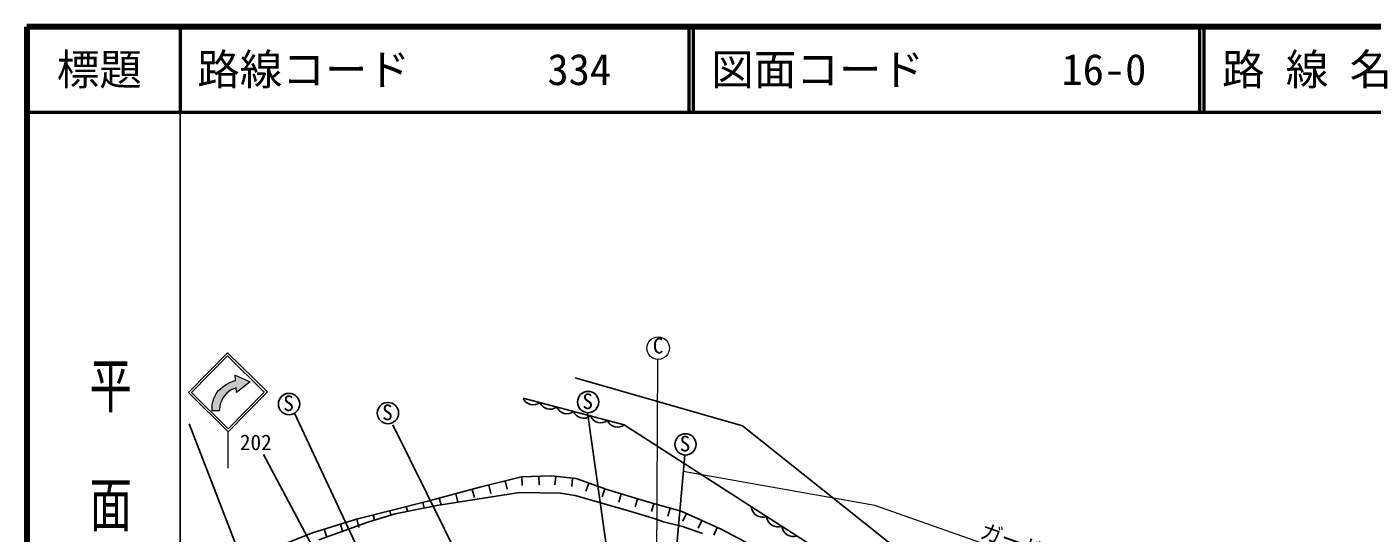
# Model space of a CAD drawing. Units: millimetres, scale not verified. Extents: x 40000 to 680000, y 20000 to 380000.
# Drawn here: x 40000 to 198009, y 320529 to 380000 of the extents above; entities that cross this region are included whole.
import ezdxf
from ezdxf.enums import TextEntityAlignment as Align

# ---------------------------------------------------------------- set-up
doc = ezdxf.new("R2010")
doc.units = ezdxf.units.MM
doc.header["$LTSCALE"] = 1000
for name, color, linetype, lineweight in [('M-BGD', 7, 'Continuous', 25), ('M-BMK-SRVR', 3, 'Continuous', 25), ('M-STR-HTXT', 7, 'Continuous', 13), ('M-STR-STRC', 7, 'Continuous', 25), ('M-TTL', 2, 'Continuous', 140), ('M-TTL-BAND', 7, 'Continuous', 25), ('M-TTL-LINE', 7, 'Continuous', 50)]:
    doc.layers.add(name, color=color, linetype=linetype, lineweight=lineweight)
doc.layers.add('M-TTL-TXT', color=7, linetype='Continuous')
doc.styles.add('@ＭＳ ゴシック', font='')
doc.styles.add('ＭＳ ゴシック', font='')
doc.styles.add('ＭＳ 明朝', font='')
doc.styles.get('@ＭＳ ゴシック').set_extended_font_data('@MS Gothic')
doc.styles.get('ＭＳ ゴシック').set_extended_font_data('MS Gothic')
doc.styles.get('ＭＳ 明朝').set_extended_font_data('MS Mincho')

msp = doc.modelspace()

# ---------------------------------------------------------------- hatches: boundary and pattern name
at = {"layer": 'M-STR-HTXT'}
msp.add_hatch(color=256, dxfattribs=at).paths.add_polyline_path([(64581, 337578), (64627, 337029), (66211, 338297), (64456, 339072), (64489, 338438), (64348, 338437), (63927, 338264), (63407, 337992), (63014, 337707), (62510, 337266), (62301, 337038), (61967, 336359), (61747, 335694), (61753, 334904), (62585, 334911), (62652, 335391), (62720, 335730), (62886, 336112), (62983, 336325), (63164, 336622), (63458, 336935), (63752, 337205), (64061, 337391)])
msp.add_hatch(color=256, dxfattribs=at).paths.add_polyline_path([(64581, 337578), (64627, 337029), (66211, 338297), (64456, 339072), (64489, 338438), (64348, 338437), (63927, 338264), (63407, 337992), (63014, 337707), (62510, 337266), (62301, 337038), (61967, 336359), (61747, 335694), (61753, 334904), (62585, 334911), (62652, 335391), (62720, 335730), (62886, 336112), (62983, 336325), (63164, 336622), (63458, 336935), (63752, 337205), (64061, 337391)])

# ---------------------------------------------------------------- linework, layer by layer
at = {"layer": 'M-BGD'}
for p, q in [((98276, 336395), (110164, 333235)), ((71416, 334606), (90517, 294016)), ((105866, 334679), (110339, 303091)), ((82977, 333250), (99734, 299498)), ((110164, 333235), (125093, 323599)), ((67800, 329782), (87738, 292290)), ((117269, 329704), (114920, 303223)), ((93366, 325950), (98105, 327135)), ((98105, 327135), (101581, 327253)), ((98121, 327135), (98155, 326136)), ((100120, 327204), (100154, 326204)), ((101581, 327253), (104504, 326937)), ((102116, 327196), (102008, 326201)), ((87086, 324291), (93366, 325950)), ((92303, 325669), (92558, 324702)), ((94240, 326168), (94482, 325198)), ((96180, 326654), (96423, 325683)), ((104104, 326981), (103997, 325986)), ((104504, 326937), (108137, 325634)), ((106008, 326398), (105670, 325457)), ((107890, 325723), (107553, 324781)), ((108137, 325634), (112798, 324252)), ((78713, 322159), (87086, 324291)), ((86501, 324142), (86667, 323490)), ((88436, 324648), (88644, 323861)), ((90369, 325158), (90625, 324192)), ((109803, 325140), (109519, 324181)), ((111721, 324571), (111436, 323612)), ((112798, 324252), (116866, 323106)), ((113642, 324014), (113371, 323052)), ((80686, 322661), (80837, 322069)), ((82624, 323155), (82751, 322658)), ((84563, 323648), (84702, 323099)), ((115567, 323472), (115296, 322510)), ((116866, 323106), (121644, 320934)), ((117458, 322837), (117044, 321927)), ((125093, 323599), (141187, 313350)), ((73540, 320579), (78713, 322159)), ((74922, 321001), (75214, 320045)), ((76835, 321585), (77127, 320629)), ((78748, 322167), (78995, 321198)), ((119279, 322010), (118865, 321099)), ((121099, 321182), (120686, 320272)), ((121644, 320934), (128635, 317222)), ((69314, 318880), (73540, 320579))]:
    msp.add_line(p, q, dxfattribs=at)
for points in [[(104398, 338765), (124066, 333117), (150073, 312402), (150488, 309203), (162751, 302331), (166958, 302153)], [(74289, 319728), (80161, 321861), (83242, 322809), (88139, 323783), (97855, 325284), (102673, 325205), (104384, 324942), (110941, 323072), (113784, 322203), (114758, 321861), (117023, 321308), (119340, 320465)]]:
    msp.add_lwpolyline(points, dxfattribs=at)
for centre in [(70795, 335690), (105925, 335927), (82406, 334624), (117359, 330951)]:
    msp.add_circle(centre, 1250, dxfattribs=at)
for centre, radius, start, end in [((99472, 336906), 1301, 203.11178, 307.12019), ((101454, 336379), 1301, 203.11178, 307.12019), ((103435, 335852), 1301, 203.11178, 307.12019), ((105416, 335326), 1301, 203.11178, 307.12019), ((107398, 334799), 1301, 203.11178, 307.12019), ((109379, 334273), 1301, 203.11178, 307.12019), ((126456, 323766), 1374, 187.00528, 288.01596), ((128245, 322627), 1374, 187.00528, 288.01596), ((130033, 321489), 1374, 187.00528, 288.01596)]:
    msp.add_arc(centre, radius, start, end, dxfattribs=at)
at = {"layer": 'M-BMK-SRVR'}
msp.add_line((59046, 333360), (77741, 285153), dxfattribs=at)
at = {"layer": 'M-STR-HTXT'}
for p, q in [((58979, 337034), (63575, 341704)), ((59335, 337037), (63578, 341347)), ((63575, 341704), (68245, 337108)), ((63578, 341347), (67888, 337105)), ((63649, 332438), (58979, 337034)), ((63646, 332794), (59335, 337037)), ((67888, 337105), (63646, 332794)), ((68245, 337108), (63649, 332438)), ((63649, 328171), (63649, 332438)), ((117269, 329704), (114920, 303223))]:
    msp.add_line(p, q, dxfattribs=at)
msp.add_lwpolyline([(61753, 334904), (61747, 335694), (61967, 336359), (62301, 337038), (62510, 337266), (63014, 337707), (63407, 337992), (63927, 338264), (64348, 338437), (64489, 338438), (64456, 339072), (66211, 338297), (64627, 337029), (64581, 337578), (64061, 337391), (63752, 337205), (63458, 336935), (63164, 336622), (62983, 336325), (62886, 336112), (62720, 335730), (62652, 335391), (62585, 334911)], close=True, dxfattribs=at)
msp.add_lwpolyline([(191963, 305312), (139586, 323788), (117096, 327757)], dxfattribs=at)
at = {"layer": 'M-STR-STRC', "lineweight": 13}
msp.add_line((113946, 303195), (114107, 340922), dxfattribs=at)
msp.add_circle((114154, 342245), 1324, dxfattribs=at)
at = {"layer": 'M-TTL'}
for p, q in [((40000, 380000), (40000, 20000)), ((680000, 380000), (40000, 380000))]:
    msp.add_line(p, q, dxfattribs=at)
at = {"layer": 'M-TTL-BAND'}
msp.add_line((58000, 370000), (58000, 20000), dxfattribs=at)
at = {"layer": 'M-TTL-LINE'}
for p, q in [((58000, 380000), (58000, 370000)), ((117750, 380000), (117750, 370000)), ((118250, 380000), (118250, 370000)), ((177750, 380000), (177750, 370000)), ((178250, 380000), (178250, 370000)), ((40000, 370000), (680000, 370000))]:
    msp.add_line(p, q, dxfattribs=at)

# ---------------------------------------------------------------- texts
at = {"layer": 'M-BGD', "style": 'ＭＳ ゴシック'}
for p in [(70116, 334317), (105247, 334554), (81727, 333250), (116680, 329577)]:
    msp.add_text('S', height=1833, dxfattribs=at).set_placement(p, align=Align.BOTTOM_LEFT)
at = {"layer": 'M-STR-HTXT', "style": 'ＭＳ ゴシック'}
msp.add_text('ガードレール\u3000L=72.0', height=1833, rotation=340.57, dxfattribs=at).set_placement((151653, 319531), align=Align.BOTTOM_LEFT)
at = {"layer": 'M-STR-STRC'}
for s, style, p in [('C', 'ＭＳ 明朝', (113515, 341085)), ('202', 'ＭＳ ゴシック', (65017, 329723))]:
    msp.add_text(s, height=1833, dxfattribs=dict(at, style=style)).set_placement(p, align=Align.BOTTOM_LEFT)
at = {"layer": 'M-TTL-BAND', "style": '@ＭＳ ゴシック', "width": 1.4}
msp.add_text('平  面  図', height=3666, rotation=270, dxfattribs=at).set_placement((49777, 306475), align=Align.MIDDLE_RIGHT)
at = {"layer": 'M-TTL-TXT', "style": 'ＭＳ ゴシック'}
msp.add_text('標題', height=3666, dxfattribs=at).set_placement((48500, 375000), align=Align.MIDDLE_CENTER)
for s, p in [('路線コード', (60000, 375000)), ('334', (101142, 375000)), ('図面コード', (120380, 375000)), ('16-0', (161521, 375000)), ('路 線 名', (180380, 375000))]:
    msp.add_text(s, height=3666, dxfattribs=at).set_placement(p, align=Align.MIDDLE_LEFT)

doc.saveas('drawing.dxf')
